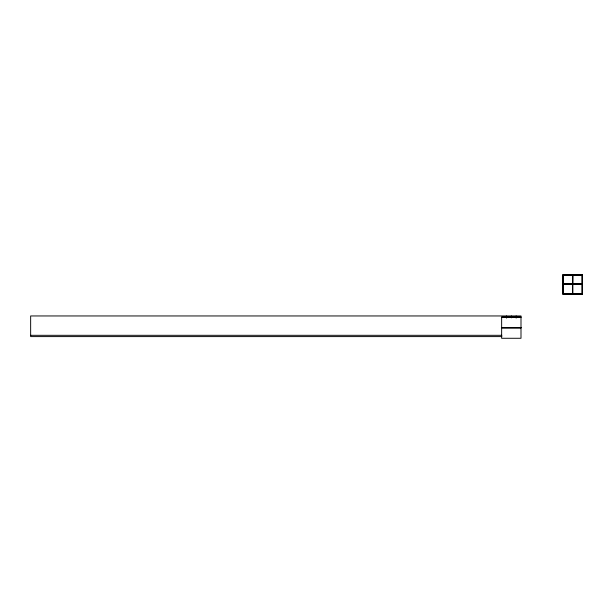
<?xml version="1.0" encoding="UTF-8"?>
<svg xmlns="http://www.w3.org/2000/svg" width="613" height="613" viewBox="0 0 613 613"><rect width="100%" height="100%" fill="white"/><g stroke="black" fill="none" stroke-linecap="round" stroke-linejoin="round"><path stroke-width="0.92" d="M582.128 275.038L562.995 274.938M572.764 283.681L572.764 275.268M582.128 283.988L563.217 283.988M563.033 284.286L582.312 284.24M572.58 284.532L572.58 293.865M563.033 294.163L562.995 274.785L582.35 274.785L582.35 294.179L562.995 294.171L582.35 294.117L582.273 274.938M572.764 284.532L572.764 293.865M582.35 275.03L563.217 275.038M582.089 275.168L563.255 275.252L582.089 275.291M582.089 283.658L563.255 283.658L582.089 283.773M563.255 284.133L582.128 283.903M563.255 284.348L582.089 284.325M563.255 284.516L582.089 284.47M563.255 293.903L582.089 293.888M563.255 293.926L582.089 294.025M501.641 317.028L520.996 317.028M520.996 317.243L501.641 317.243L501.641 327.572L520.996 327.572M501.641 327.74L520.996 327.74M520.996 327.955L501.641 327.955L501.641 338.276L520.996 338.276L520.996 315.956L30.65 315.956L30.65 336.598L501.84 336.598M30.65 335.311L501.84 335.311M572.58 283.681L572.803 275.007M582.128 274.785L582.089 294.171M572.619 275.16L572.726 283.788M572.619 284.47L572.619 293.926M563.217 274.785L563.255 294.171M563.025 274.785L563.071 294.171M516.161 315.956L516.161 318.109M511.319 315.956L511.319 317.856M506.484 315.956L506.484 318.109"/></g></svg>
